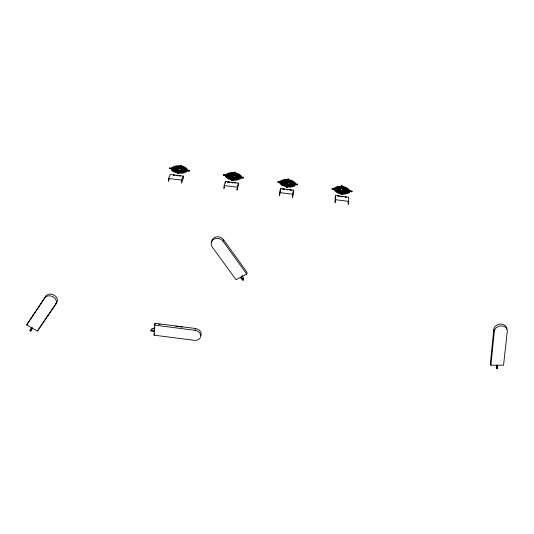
<?xml version="1.0" encoding="UTF-8"?>
<svg xmlns="http://www.w3.org/2000/svg" width="534" height="534" viewBox="0 0 534 534"><rect width="100%" height="100%" fill="white"/><g stroke="black" fill="none" stroke-linecap="round" stroke-linejoin="round"><path stroke-width="0.8" d="M335.659 195.504L335.192 197.133L335.158 202.68L335.659 195.504L348.615 197.153L348.729 201.378L348.215 204.342L348.135 201.158M334.077 189.403L332.095 189.016M332.168 188.589L334.191 189.123L332.168 188.589L332.095 189.29M154.239 330.473L153.946 331.34L150.888 330.947L152.056 328.837L154.933 327.883M152.056 328.837L150.888 330.947M153.946 331.34L154.56 328.977M154.453 325.119L195.003 330.319A6.154 4.993 13.7 0 1 200.737 336.1A6.154 4.993 13.7 0 1 194.289 340.325L154.059 335.158L154.453 325.119L155.067 323.324L195.484 328.503A6.134 4.98 13.7 0 1 200.891 335.559M155.02 324.585L155.067 323.324M183.189 176.1L181.573 180.105L181.413 183.109L183.522 177.829L183.189 176.1L170.266 174.458L168.517 178.443L168.384 181.447L169.685 178.443M171.454 168.857L169.432 168.597L169.452 168.17L171.487 168.29M169.432 168.597L169.565 167.91M171.441 169.071L171.481 168.217M171.594 167.95L171.454 168.938M172.656 169.805A6.048 2.47 4 0 1 172.709 169.231L172.756 168.377A6.048 2.463 4 0 0 173.73 170.219L174.117 170.466A6.054 2.463 4 0 0 177.915 171.661L178.576 171.748A6.054 2.463 4 0 0 182.948 171.588L183.496 171.461A6.048 2.463 4 0 0 185.845 170.039L185.939 169.912M172.709 169.231L172.869 168.117A6.048 2.463 4 0 1 175.252 166.715L175.793 166.595A6.041 2.456 4 0 1 180.118 166.441L180.772 166.528A6.041 2.456 4 0 1 184.537 167.703L184.924 167.95A6.048 2.463 4 0 1 185.952 169.779C178.416 168.797 182.748 170.873 185.952 169.779M173.877 170.566L173.73 170.219M174.117 170.466L177.468 169.892L173.724 170.433M172.829 168.971A6.041 2.463 4 0 1 175.205 167.569L175.252 166.715M175.205 167.569L175.753 167.442L175.793 166.595M176.754 169.745L176.908 168.631A1.936 0.788 4 0 1 177.615 168.21L178.156 168.083A1.936 0.788 4 0 1 179.444 168.043L180.098 168.123A1.936 0.788 4 0 1 181.22 168.477L181.607 168.717A1.936 0.788 4 0 1 181.907 169.265L181.754 170.386A1.936 0.794 4 0 1 181.053 170.8L180.512 170.927A1.942 0.794 4 0 1 179.217 170.98L178.556 170.893A1.942 0.794 4 0 1 177.435 170.54L177.048 170.293A1.936 0.794 4 0 1 176.754 169.745C175.105 167.843 168.484 169.064 176.767 169.532M176.767 169.612L176.908 168.631M177.048 170.293L177.094 169.438A1.942 0.788 4 0 1 176.801 168.891M177.982 173.73L178.349 172.475L177.688 172.395L177.321 173.65L177.982 173.73L178.329 172.909L177.989 172.882M177.435 170.54L177.094 169.438M178.156 168.083L177.615 168.21M177.668 172.822L177.702 172.182M177.882 172.308L177.915 171.661M177.935 171.801L178.036 169.772M178.316 173.123L178.363 172.262M178.576 171.748L178.543 172.395L179.23 170.76L178.57 170.68L178.116 171.768M178.556 170.893L178.603 170.032A1.942 0.788 4 0 1 177.482 169.678M178.603 170.032L178.883 170.953L179.097 170.439L178.99 172.475M179.217 170.98L179.264 170.119A1.942 0.788 4 0 0 180.552 170.072L181.099 169.945A1.942 0.788 4 0 0 181.8 169.525L181.907 169.265M179.444 168.043L179.411 168.684L180.085 167.082L180.739 167.162L180.292 168.23M179.764 168.277L179.431 168.257L180.105 166.655L180.759 166.742L180.085 168.337L179.778 168.063M175.753 167.442A6.041 2.463 4 0 1 180.071 167.296L180.118 166.441M180.318 166.154L180.652 165.366L181.3 165.447L180.966 166.241L180.325 165.94M180.652 165.366L180.626 165.787L181.28 165.874L181.3 165.447M180.472 172.128L180.552 170.072M185.939 170.059A6.041 2.463 4 0 0 184.877 168.797L184.49 168.557A6.041 2.463 4 0 0 180.726 167.376L180.772 166.528M181.053 170.8L181.099 169.945M181.186 169.118L181.22 168.477M181.593 168.931C182.388 167.556 188.636 167.89 181.607 168.717M181.754 170.386L181.8 169.525M182.948 171.588L180.545 170.286L183.496 171.461M184.49 168.557L184.537 167.703M184.877 168.797L184.924 167.95M185.845 170.039L185.805 170.686L181.86 170.046M187.067 171.06L187.114 170.199M187.174 170.793L187.22 169.939M187.174 170.72L189.103 171.1L189.23 170.413L187.207 170.152M189.103 171.1L189.23 170.413M181.847 170.259L181.874 169.905M225.635 175.746L223.612 175.492L223.726 174.798L225.668 175.185M223.612 175.492L223.726 174.798M238.291 183.115L236.976 190.177L238.331 184.804L238.291 183.115L225.355 181.467L224.187 185.532L223.933 188.522L224.807 185.458M225.615 175.96L225.769 174.845M226.91 176.707A6.014 2.483 5.6 0 1 226.89 176.127L226.963 175.272A6.021 2.476 5.6 0 0 228.178 177.141L228.592 177.395A6.021 2.483 5.6 0 0 232.49 178.603L233.151 178.69A6.021 2.483 5.6 0 0 237.43 178.516L237.944 178.389A6.021 2.476 5.6 0 0 240.06 176.934L240.14 176.807M226.883 175.986L227.037 175.005A6.014 2.476 5.6 0 1 229.193 173.577L229.707 173.45A6.014 2.476 5.6 0 1 233.939 173.29L234.593 173.37A6.014 2.476 5.6 0 1 238.458 174.565L238.872 174.805A6.014 2.476 5.6 0 1 240.133 176.667L240.12 177.021M228.158 177.355L231.769 176.801L228.572 177.608L228.178 177.141M226.963 175.86A6.014 2.483 5.6 0 1 229.119 174.424L229.193 173.577M229.119 174.424L229.633 174.298L229.707 173.45M240 177.575L236.035 176.934L235.935 177.275A1.929 0.794 5.6 0 1 235.307 177.702L234.786 177.835A1.929 0.794 5.6 0 1 233.525 177.882L232.864 177.802A1.929 0.794 5.6 0 1 231.709 177.442L231.295 177.195A1.929 0.794 5.6 0 1 230.935 176.641L231.082 175.519A1.929 0.794 5.6 0 1 231.716 175.092L232.237 174.965A1.929 0.794 5.6 0 1 233.492 174.918L234.152 174.998A1.929 0.794 5.6 0 1 235.3 175.352L235.714 175.599A1.929 0.794 5.6 0 1 236.081 176.153L236.015 176.42A1.929 0.794 5.6 0 1 235.381 176.847L234.867 176.981A1.929 0.794 5.6 0 1 233.598 177.028L232.944 176.948A1.929 0.794 5.6 0 1 231.789 176.587L231.376 176.34A1.929 0.794 5.6 0 1 231.008 175.786M231.295 177.195L231.376 176.34M231.716 175.092L232.217 175.179L229.173 173.79L232.177 175.606L232.237 174.965M231.709 177.442L231.789 176.587M232.143 177.335L232.023 178.683A1.282 0.534 5.6 0 1 232.49 178.363M233.131 178.903L232.47 178.823L232.924 177.161L233.585 177.241L232.724 180.699L232.063 180.612L232.33 179.344L232.991 179.431M232.27 179.991L232.343 179.13M232.864 177.802L232.944 176.948M232.724 180.699L232.764 180.265L232.096 180.185M232.931 180.071L233.011 179.217M233.098 179.331L233.151 178.69M233.265 177.008L233.151 179.364M233.492 174.918L233.438 175.553L233.879 173.924L234.533 174.004M233.525 177.882L233.598 177.028M229.633 174.298A6.008 2.476 5.6 0 1 233.859 174.137L233.939 173.29M233.772 175.579L233.825 174.938M234.019 173.417L234.079 172.776M234.279 172.182L234.239 172.609L234.893 172.689L234.927 172.268L234.279 172.182L234.059 172.989L234.713 173.076L234.927 172.268M234.152 174.998L233.478 175.125L233.919 173.497L234.573 173.583L234.092 175.639M240.053 177.522A6.014 2.483 5.6 0 0 238.791 175.659L238.378 175.412A6.008 2.476 5.6 0 0 234.513 174.218L234.593 173.37M234.559 179.01L234.68 177.662M234.786 177.835L234.867 176.981M235.3 175.352L235.24 175.993L238.852 175.018L235.28 175.566L235.714 175.599M235.307 177.702L235.381 176.847M235.935 177.275L236.081 176.153M176.814 168.751L176.787 169.104L172.742 168.59L172.869 168.117M237.43 178.516L234.847 177.195L237.944 178.389M238.378 175.412L238.458 174.565M238.791 175.659L238.872 174.805M239.659 178.329A6.014 2.483 5.6 0 0 239.98 177.789L240.133 176.667M241.255 177.949L241.401 176.834M243.297 177.996L241.275 177.742L243.297 177.996L243.404 177.301L241.381 177.041M506.713 329.278A6.542 5.186 -11.7 0 0 500.792 324.058A6.542 5.186 -11.7 0 0 493.776 329.365L490.392 363.28L490.906 365.223L503.555 365.183L507.3 331.153A6.562 5.193 -11.6 0 0 501.366 325.92A6.562 5.193 -11.6 0 0 494.317 331.24L490.906 365.223M295.569 184.504L297.531 184.898L297.618 184.197L295.596 183.943M297.531 184.898L297.618 184.197M497.621 365.203L497.621 368.634L496.827 368.634L496.834 365.203M280.49 188.482L279.522 195.598L280.49 188.482L293.433 190.131L292.572 197.253L293.433 190.131M278.548 182.201L279.856 182.648L277.834 182.388L277.927 181.694L279.889 182.081M279.829 182.862L279.976 181.74M294.381 183.709C286.504 182.394 291.711 184.771 294.347 183.562A6.008 2.483 7.3 0 0 292.859 181.673L292.418 181.427A6.008 2.483 7.2 0 0 288.453 180.218L287.799 180.138A6.008 2.483 7.2 0 0 283.661 180.312L283.167 180.445A6.008 2.483 7.2 0 0 281.251 181.9L281.131 182.808L285.183 183.322L281.171 182.535M282.633 184.29L286.111 183.716L283.073 184.544L282.66 184.076A6.008 2.483 7.2 0 1 281.211 182.174L281.251 181.9M281.144 182.748A6.001 2.483 7.2 0 1 283.067 181.286L283.167 180.445M283.073 184.544L282.66 184.076M283.067 181.286C283.841 180.459 283.04 181.787 285.109 182.234M283.634 180.525L283.14 180.652L286.324 182.061L283.661 180.312M290.216 184.043L290.156 184.17A1.929 0.801 7.3 0 1 289.595 184.61L289.108 184.744A1.929 0.801 7.2 0 1 287.873 184.797L287.212 184.717A1.929 0.801 7.2 0 1 286.03 184.35L285.59 184.103A1.929 0.801 7.2 0 1 285.156 183.536L285.296 182.414A1.929 0.794 7.2 0 1 285.864 181.981L286.351 181.847A1.922 0.794 7.2 0 1 287.586 181.794L288.24 181.88A1.922 0.794 7.2 0 1 289.421 182.241L289.862 182.488A1.929 0.794 7.3 0 1 290.302 183.049L290.269 183.322A1.929 0.794 7.3 0 1 289.708 183.763L289.214 183.896A1.929 0.794 7.2 0 1 287.98 183.95L287.319 183.863A1.929 0.794 7.2 0 1 286.137 183.502L285.697 183.249A1.929 0.794 7.2 0 1 285.263 182.688L285.296 182.414M285.59 184.103L285.697 183.249M286.03 184.35L286.137 183.502M286.351 181.847L286.271 182.481L283.581 180.946M286.317 184.23L286.144 185.572A1.282 0.534 7.2 0 1 286.564 185.245M287.506 187.668L287.672 186.386L287.005 186.299L286.838 187.581L287.506 187.668L287.559 187.24L286.898 187.154L286.838 187.581M287.686 186.279L287.953 184.163L287.292 184.076L287.072 185.765L287.739 185.852M287.866 179.618L287.946 179.01L288.594 179.09L288.16 182.515L288.24 181.88M288.213 182.094L287.559 182.007L287.773 180.352L288.427 180.432M283.1 184.33A6.014 2.49 7.2 0 0 287.098 185.552L286.925 186.94L281.785 185.325L279.95 183.596L280.203 181.914M287.212 184.717L287.319 183.863M283.554 181.159A6.001 2.483 7.2 0 1 287.692 180.979L287.799 180.138M287.946 179.01L287.893 179.431L288.54 179.511L288.594 179.09M287.432 185.592L287.646 183.923M287.833 182.454L287.913 181.82M294.321 183.836A6.008 2.483 7.3 0 1 292.438 185.318L291.944 185.452A6.014 2.49 7.2 0 1 287.766 185.638L287.586 187.027L291.27 187.067L294.301 186.226L295.509 184.577M287.873 184.797L287.98 183.95M291.25 181.787A6.001 2.483 7.2 0 0 288.347 181.066L288.52 179.704M288.687 185.892L288.861 184.55M289.108 184.744L289.214 183.896M289.421 182.241L289.341 182.875L292.832 181.887L289.395 182.448L289.862 182.488M289.595 184.61L289.708 183.763M290.156 184.17L290.302 183.049M291.944 185.452L289.188 184.11L292.438 185.318M294.121 183.823A6.001 2.483 7.3 0 0 292.745 182.521L292.859 181.673M294.347 183.562L294.234 184.477L290.182 183.963L294.267 184.203M295.482 184.851L295.622 183.729M277.927 181.694L279.909 182.221M334.084 189.764L334.224 188.636M344.11 190.364A1.929 0.794 8.9 0 1 344.417 190.798L348.508 191.379L348.609 190.464A6.021 2.476 8.9 0 0 346.88 188.549L346.412 188.295A6.021 2.476 8.9 0 0 342.354 187.074L341.7 186.993A6.021 2.476 8.9 0 0 337.648 187.18L337.188 187.314A6.021 2.476 8.9 0 0 335.499 188.802L335.392 189.71L339.444 190.224L335.399 189.436M335.546 189.089A6.021 2.483 8.9 0 1 337.047 188.155L337.188 187.314M337.047 188.155L337.648 187.18M337.081 191.646L337.181 191.012A6.028 2.483 8.9 0 1 335.499 189.076L335.499 188.802M337.615 191.479L340.485 190.631C338.689 189.637 337.455 192.28 337.181 191.012M348.609 190.464L348.502 191.099L344.45 190.585L344.417 191.072A1.929 0.794 8.9 0 1 343.929 191.519L343.462 191.659A1.929 0.794 8.9 0 1 342.254 191.719L341.593 191.633A1.929 0.794 8.9 0 1 340.385 191.265L339.918 191.012A1.929 0.794 8.9 0 1 339.41 190.438L339.551 189.316A1.929 0.794 8.9 0 1 340.045 188.869L340.512 188.736A1.929 0.794 8.9 0 1 341.713 188.682L342.374 188.762A1.929 0.794 8.9 0 1 343.582 189.129L344.05 189.383A1.929 0.794 8.9 0 1 344.557 189.95L344.564 190.231A1.936 0.794 8.9 0 1 344.07 190.678L343.602 190.812A1.936 0.794 8.9 0 1 342.394 190.872L341.733 190.785A1.936 0.794 8.9 0 1 340.525 190.418L340.051 190.164A1.929 0.794 8.9 0 1 339.551 189.59L339.551 189.316M339.41 190.438L339.551 189.59M340.045 188.869L339.944 189.503L337.087 187.948L339.691 188.983M339.918 191.012L340.051 190.164M340.478 188.949L337.615 187.387C336.26 187.321 340.185 189.924 340.512 188.736M340.385 191.265L340.525 190.418M340.532 191.125L340.312 192.46A1.282 0.534 8.9 0 1 340.478 192.213M341.647 185.839L341.58 186.259L342.234 186.339L342.301 185.919L341.647 185.839L341.693 186.466M337.515 188.021A6.014 2.483 8.9 0 1 341.56 187.834L341.7 186.993M341.713 188.682L341.66 187.2L342.314 187.287L342.334 188.976L342.04 188.702M342.347 186.546L342.301 185.919M341.593 191.633L341.733 190.785M345.164 188.642A6.021 2.483 8.9 0 0 342.214 187.915L342.354 187.074M341.647 193.141L342.067 190.845M342.374 188.762L342.267 189.396L342.247 187.708L341.593 187.621L341.606 188.749M341.62 193.902L341.76 193.048M341.66 194.556L341.72 193.261L342.387 193.348L342.401 194.216L342.327 194.643L341.66 194.556L341.653 193.688L342.314 193.775L342.327 194.643M342.254 191.719L342.394 190.872M348.615 190.745A6.028 2.483 8.9 0 1 346.966 192.253L346.506 192.394A6.028 2.483 8.9 0 1 342.414 192.594L342.314 193.228L342.294 191.506L341.633 191.419L341.64 192.567M342.281 193.989L342.421 193.134M342.855 192.787L343.075 191.446M343.542 189.336L346.379 188.502C347.854 188.789 343.569 190.324 343.582 189.129M343.462 191.659L343.602 190.812M344.05 189.383L343.943 190.017L346.773 189.176L346.306 188.923M343.929 191.519L344.07 190.678M344.417 191.072L344.557 189.95M348.462 191.312A6.021 2.483 8.9 0 0 346.74 189.39L346.88 188.549M346.506 192.394L343.569 191.025L346.966 192.253M349.897 190.985L349.883 190.631M349.743 191.753L349.89 190.905M349.783 191.539L351.806 191.799L351.873 191.099L349.843 190.838M351.806 191.799L351.873 191.099M246.775 274.182L223.152 241.308A6.602 5.74 15.3 0 0 214.054 239.132A6.602 5.74 15.3 0 0 212.272 247.068L236.008 279.656L246.775 274.182L247.095 272.48L223.566 239.686A6.582 5.727 15.3 0 0 216.023 236.942A6.582 5.727 15.3 0 0 211.624 242.543M241.041 277.099L240.874 277.92L242.63 280.337L243.304 279.996L241.548 277.58L241.875 275.938M243.404 177.301L241.315 177.315L241.355 176.107C237.817 172.115 229.54 171.054 225.682 174.972L225.708 175.833C229.179 179.898 237.63 180.979 241.415 176.968M223.152 241.308L223.566 239.686M195.003 330.319L195.484 328.503M232.063 180.612L232.29 179.778L232.951 179.858M232.584 178.696L232.884 177.588L233.545 177.668M339.37 190.291L339.41 190.157A1.929 0.794 8.9 0 1 339.904 189.717M334.317 188.796L334.044 189.617C336.7 194.456 345.164 195.524 349.543 192.447L349.737 191.472M154.059 335.158L154.673 333.343M295.649 183.87L295.289 184.684C290.85 187.561 283.641 186.646 280.056 182.741L280.303 181.066C284.769 178.263 291.851 179.164 295.476 182.995L295.562 184.21L297.592 184.47M55.79 304.267L56.744 302.531A6.348 4.98 24.6 0 0 54.108 295.162A6.348 4.98 24.6 0 0 45.837 296.116L26.7 324.912L37.473 331.093L55.79 304.267A6.368 4.986 24.5 0 0 53.133 296.884A6.368 4.986 24.5 0 0 44.843 297.839L26.7 324.912M37.801 330.499L38.468 329.311M31.786 327.589L29.924 330.659L30.598 331.047L32.434 328.203M29.924 330.659L31.76 327.816M44.843 297.839L45.837 296.116M30.598 331.047L32.461 327.976M231.082 175.519L230.988 176L226.943 175.486L227.037 175.005M230.982 175.86L226.937 175.346M230.928 176.5L231.008 176.374A1.929 0.794 5.6 0 1 231.416 176.026M225.615 175.826L226.122 175.032M38.935 328.624L56.744 302.531M187.214 170.079C183.222 173.784 174.778 173.216 171.407 168.924M187.2 170.293L189.129 170.673M176.801 168.964L172.756 168.45M171.467 168.717L169.545 168.337M240.874 277.92L241.548 277.58M242.576 278.381L243.244 278.04L242.316 275.531M235.327 177.488L234.806 177.622L236.729 178.777M181.066 170.586L180.519 170.713L182.915 172.235M337.548 191.906L340.418 191.059L339.951 190.798M283.02 184.971L286.057 184.143L285.617 183.89M290.529 182.922L292.772 182.308L292.332 182.061M228.532 178.036L231.729 177.228L231.315 176.981M235.654 176.24L238.811 175.446L238.398 175.199M175.045 170.546L177.448 170.326L174.084 171.107M181.847 168.964L184.891 168.584L181.573 169.358M229.653 174.084L229.133 174.218L231.663 175.733M175.759 167.229L175.219 167.356L177.582 168.851M497.094 366.137L497.882 366.137M496.346 365.116L496.413 366.464L497.201 366.464M341.56 187.834L342.214 187.915M287.899 184.584L287.239 184.504M287.766 185.638L287.098 185.552M342.414 192.594L341.753 192.507A6.028 2.483 8.9 0 1 337.648 191.265M180.071 167.296L180.726 167.376M178.923 170.092L179.264 170.119M233.859 174.137L234.513 174.218M287.719 180.772L288.373 180.852M177.982 173.103C181.033 173.27 185.084 173.637 187.16 170.933L187.267 169.231C183.823 165.006 175.546 164.459 171.494 168.077L171.367 169.779L172.782 171.454L177.655 173.043M287.692 180.979L288.347 181.066M240.113 176.881L235.995 176.634L240.04 177.148M169.452 168.17L171.474 168.43M223.646 175.065L225.668 175.326M349.857 191.119L351.879 191.379M182.681 170.006L185.912 170.419M187.18 170.58L189.203 170.84M223.693 175.225L225.715 175.479L225.642 176.687C229.099 180.759 237.557 181.834 241.328 177.822L241.268 176.961M236.836 176.894L240.073 177.308M295.536 184.363L297.565 184.624M349.777 191.265L351.799 191.519M226.91 175.913L230.955 176.427M177.341 173.216L178.009 173.303M341.733 194.129L342.401 194.216M168.517 178.443L181.573 180.105M224.187 185.532L237.25 187.194M279.889 192.62L292.966 194.283M335.639 199.716L348.729 201.378M175.733 326.234L178.182 326.548M179.818 326.755L182.268 327.068M158.558 324.225L160.187 324.432M150.915 330.319L153.972 330.713M346.272 189.136L346.74 189.39M292.305 182.268L292.745 182.521M346.139 192.494L343.495 191.446L346.399 193.028M291.671 185.565L289.134 184.53L291.864 186.092M31.272 328.67L31.947 329.057M178.149 168.297L175.779 166.808L175.239 166.928L177.602 168.424M493.776 329.365L494.317 331.24M496.413 366.464L496.827 368.634M285.156 183.536L285.189 183.262A1.922 0.794 7.2 0 1 285.536 182.915M225.355 181.467L225.468 183.169M230.935 176.641C231.516 175.613 226.643 174.992 226.89 176.127M243.244 278.04L243.304 279.996M342.474 192.353A1.282 0.534 8.9 0 1 342.688 193.034M180.252 171.721A1.288 0.527 4 0 1 180.372 172.255M176.867 169.485A1.936 0.788 4 0 1 176.968 169.358M234.046 178.476A1.282 0.534 5.6 0 1 234.479 179.137M288.66 185.752A1.282 0.534 7.2 0 1 288.48 186.139M348.475 191.593A6.021 2.483 8.9 0 1 348.308 192.153M281.204 183.616A6.008 2.49 7.2 0 1 281.104 183.022M227.831 182.328A1.121 0.414 9 0 1 228.899 182.354M227.711 182.067A1.121 0.421 9 0 1 228.659 181.981A1.121 0.421 9 0 1 229.633 182.314M232.13 182.768A1.121 0.414 8.9 0 1 232.637 182.942M234.166 182.888A1.121 0.421 8.8 0 1 235.674 182.928M231.889 182.388A1.121 0.421 8.9 0 1 232.978 182.842M176.113 175.412A1.128 0.414 10.4 0 1 177.161 175.439M177.442 175.519A1.128 0.414 10.4 0 1 178.076 175.96M179.09 175.98A1.128 0.414 10.3 0 1 180.666 175.926M289.375 189.824A1.121 0.421 7.2 0 1 290.463 189.857M290.73 189.93A1.121 0.421 7.2 0 1 291.23 190.364M282.559 189.256A1.121 0.421 7.3 0 1 283.427 188.963A1.121 0.421 7.3 0 1 284.655 189.316M286.384 189.376A1.121 0.421 7.2 0 1 287.98 189.837M290.683 190.258A1.121 0.421 7.2 0 1 290.91 190.358M286.618 189.703A1.121 0.421 7.2 0 1 287.452 189.85M283.113 189.296A1.121 0.421 7.3 0 1 283.674 189.31M173.31 175.286A1.128 0.414 10.5 0 1 174.157 175.432M173.363 174.958A1.128 0.414 10.5 0 1 174.792 175.439M337.581 196.258A1.121 0.421 5.7 0 1 338.376 195.971A1.121 0.421 5.7 0 1 339.564 196.212M341.019 196.485A1.121 0.421 5.6 0 1 342.047 196.405A1.121 0.421 5.6 0 1 342.948 196.732M341.186 196.752A1.121 0.421 5.6 0 1 342.294 196.786M345.244 197.146A1.128 0.421 5.5 0 1 345.785 197.273M345.278 196.819A1.121 0.421 5.5 0 1 346.259 197.366M349.93 190.772L349.69 191.599C345.304 194.67 336.847 193.602 334.177 188.769L334.458 187.955C338.883 184.964 347.173 186.012 349.93 190.772M348.622 190.825L344.523 190.164L348.622 190.825M339.517 189.523L335.419 189.143L339.517 189.523M179.25 170.333L178.57 171.961L177.909 171.881L178.59 170.246L179.25 170.333M285.269 182.628L281.158 182.241L285.269 182.628M342.361 191.079L341.7 190.998L341.72 192.721L342.381 192.801L342.361 191.079"/></g></svg>
